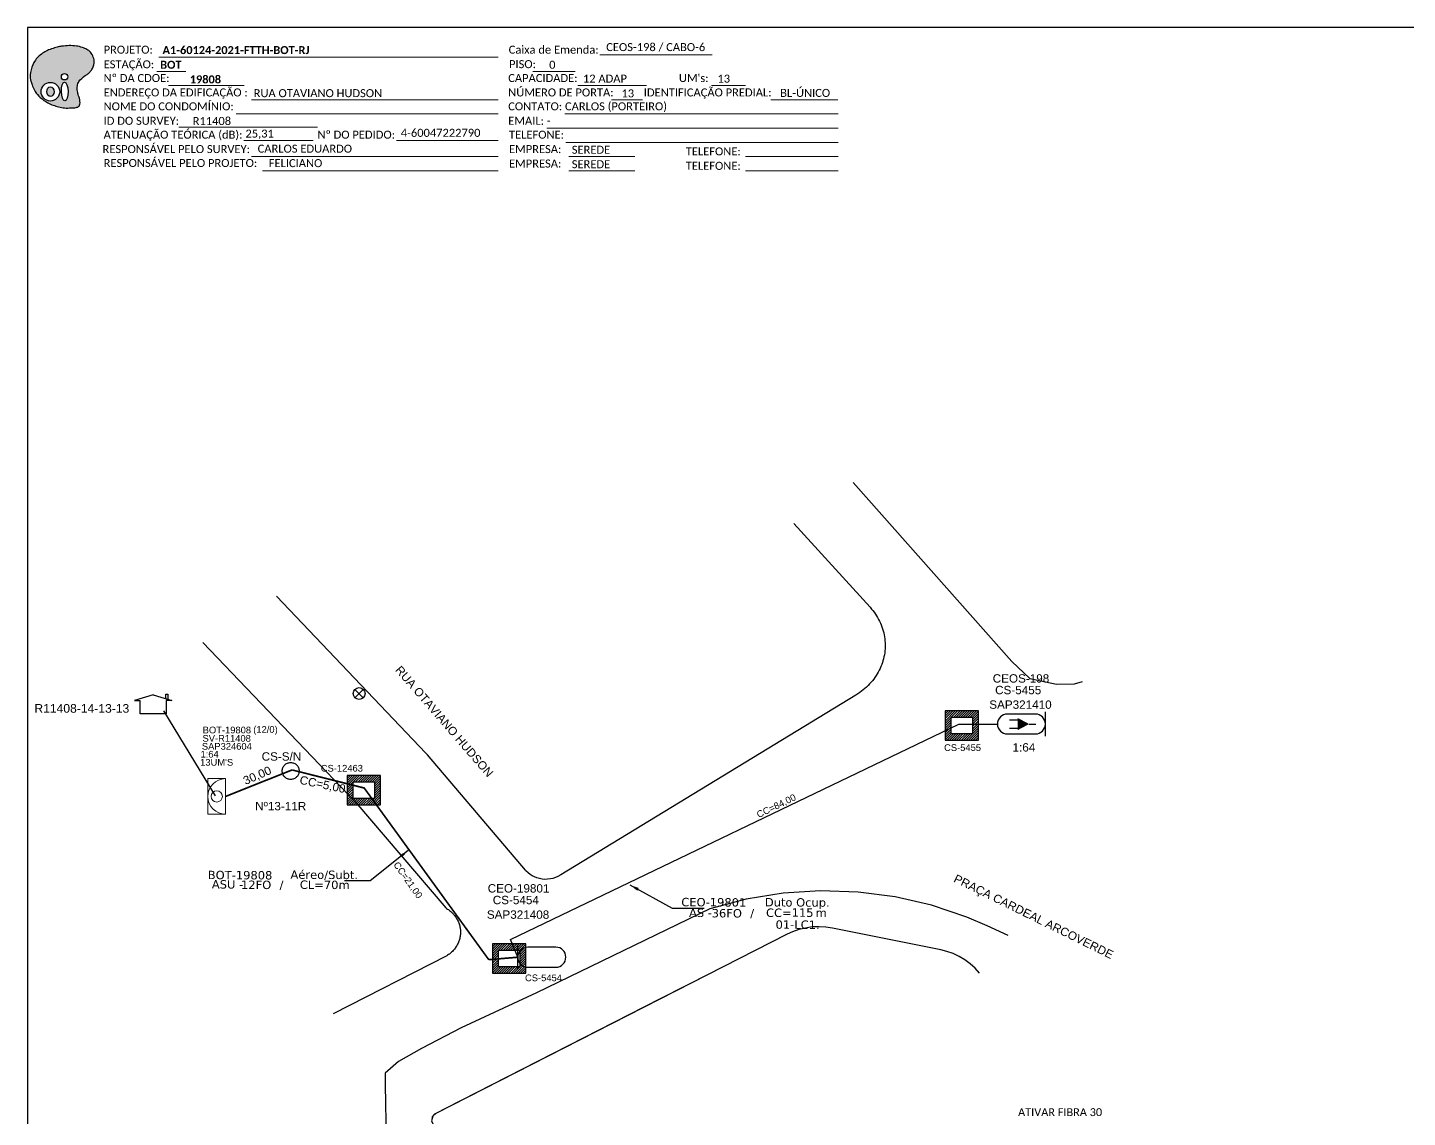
# Model space of a CAD drawing. Header units: metres. Extents: x 79.8 to 138.8, y 35.5 to 77.2.
# Drawn here: x 79.79 to 106.5, y 56.12 to 77.23 of the extents above; entities that cross this region are included whole.
import ezdxf
from ezdxf.enums import TextEntityAlignment as Align

# ---------------------------------------------------------------- set-up
doc = ezdxf.new("R2010")
doc.units = ezdxf.units.M
doc.linetypes.add('PHANTOM2', pattern=[1.25, 0.625, -0.125, 0.125, -0.125, 0.125, -0.125])
for name, color, linetype in [('10.0-Cartográfico', 252, 'Continuous'), ('10.1-Caixas Subterrâneas', 5, 'Continuous'), ('10.3-Nome das Ruas', 252, 'Continuous'), ('20.4-CEOS', 1, 'Continuous'), ('20.5-CEO', 1, 'Continuous'), ('CAP a instalar', 1, 'Continuous'), ('label_cabos', 7, 'Continuous'), ('Legenda', 1, 'Continuous'), ('locais', 7, 'Continuous'), ('surveys', 7, 'Continuous'), ('surveys legendas', 7, 'Continuous')]:
    doc.layers.add(name, color=color, linetype=linetype)
doc.layers.add("20.0-LEGENDA DOS CDO'S", color=1, linetype='Continuous', lineweight=0)
doc.layers.add('20.1-CDO_INTERIOR', color=1, linetype='Continuous', lineweight=0)
doc.layers.add('DROP DE CLIENTE', color=140, linetype='Continuous', plot=False)
doc.layers.add('EXTRA', color=50, linetype='Continuous', plot=False)
doc.styles.add('ARIAL', font='arial.ttf')
doc.styles.add('siredit', font='verdana.ttf')
doc.styles.get("Standard").update_dxf_attribs({"font": 'arial.ttf'})
doc.styles.add('WMF-Calibri0', font='calibri.ttf')
doc.styles.add('WMF-Calibri1', font='calibrib.ttf')
doc.dimstyles.get("Standard").update_dxf_attribs({"dimtxt": 0.18, "dimasz": 0.18, "dimexe": 0.18, "dimexo": 0.0625, "dimgap": 0.09, "dimtad": 0, "dimtih": 1, "dimtoh": 1, "dimdec": 4, "dimzin": 0, "dimdsep": 46, "dimtxsty": 'Standard', "dimcen": 0.09, "dimadec": 0, "dimazin": 0, "dimtfac": 1, "dimtdec": 4, "dimtofl": 0, "dimtmove": 0, "dimatfit": 3, "dimfxl": 0, "dimtolj": 1, "dimtzin": 0, "dimarcsym": 0})

# ---------------------------------------------------------------- blocks, each defined once
blk = doc.blocks.new('OI')
h = blk.add_hatch(color=40)
edge = h.paths.add_edge_path()
edge.add_spline(control_points=[(4.35, -0.67), (3.92, -0.99), (3.26, -1.5), (2.81, -2.59), (2.9, -3.5), (3.06, -4.27), (3.31, -4.85), (3.37, -5.39), (3.4, -5.88), (3.2, -6.4), (2.54, -6.61), (1.65, -6.63), (0.55, -6.67), (-0.56, -6.42), (-1.61, -6.14), (-2.77, -5.61), (-3.92, -4.77), (-4.89, -3.7), (-5.34, -2.65), (-5.6, -1.94), (-5.85, -0.96), (-5.71, 0.47), (-5.1, 2.02), (-4.14, 3.02), (-3.3, 3.61), (-2.37, 4.16), (-1.36, 4.44), (-0.56, 4.7), (0.79, 4.85), (2.24, 4.97), (3.79, 4.57), (4.67, 4.21), (5.44, 3.65), (5.76, 2.99), (6.03, 2.21), (6.01, 1.46), (5.72, 0.64), (5.31, 0.08), (4.88, -0.38), (4.51, -0.55), (4.35, -0.67)], knot_values=[0, 0, 0, 0, 1.60434, 2.417191, 3.427595, 4.282808, 4.776746, 5.304182, 5.888771, 6.258406, 6.858137, 7.79129, 8.986195, 10.124242, 11.187857, 12.242908, 13.953784, 15.414161, 16.515391, 17.349188, 17.675853, 19.552021, 21.515531, 22.568638, 23.63245, 24.621084, 25.782718, 26.745347, 27.142653, 29.870543, 31.004649, 31.921532, 32.709589, 33.801391, 34.042471, 35.192333, 35.971461, 36.628871, 37.254359, 37.836911, 37.836911, 37.836911, 37.836911], degree=3, periodic=0)
h.paths.add_polyline_path([(1.13, -0.87, -1), (-0.04, -0.87, -1)], flags=16)
edge = h.paths.add_edge_path(flags=16)
edge.add_ellipse((0.56, -3.59), major_axis=(-0.02, 1.71), ratio=0.361305, start_angle=0, end_angle=360)
h.paths.add_polyline_path([(-0.36, -3.62, -1), (-3.8, -3.62, -1)], flags=16)
edge = h.paths.add_edge_path(flags=0)
edge.add_ellipse((-2.08, -3.62), major_axis=(0, 0.885), ratio=0.758294, start_angle=0, end_angle=360)
at = {"color": 40}
for centre, radius in [((-2.08, -3.62), 1.72), ((0.54, -0.87), 0.587)]:
    blk.add_circle(centre, radius, dxfattribs=at)
blk.add_ellipse((0.56, -3.59), major_axis=(-0.02, 1.71), ratio=0.361305, dxfattribs=at)
blk.add_ellipse((-2.08, -3.62), major_axis=(0, 0.885), ratio=0.758294, start_param=-3.141592653589792, end_param=3.141592653589792, dxfattribs=at)
at = {"color": 40, "start_tangent": (-0.800898, -0.598801), "end_tangent": (-0.800898, -0.598801)}
blk.add_spline([(4.35, -0.67), (3.2, -1.78), (2.9, -2.54), (2.92, -3.55), (3.12, -4.38), (3.28, -4.85), (3.37, -5.37), (3.35, -5.95), (3.2, -6.29), (2.66, -6.55), (1.73, -6.63), (0.54, -6.62), (-0.58, -6.41), (-1.6, -6.11), (-2.56, -5.67), (-3.95, -4.67), (-4.89, -3.56), (-5.37, -2.56), (-5.64, -1.78), (-5.72, -1.46), (-5.63, 0.42), (-4.84, 2.22), (-4.13, 2.99), (-3.27, 3.62), (-2.4, 4.09), (-1.3, 4.47), (-0.37, 4.72), (0.02, 4.77), (2.75, 4.8), (3.85, 4.53), (4.69, 4.16), (5.31, 3.68), (5.85, 2.73), (5.93, 2.5), (5.94, 1.35), (5.67, 0.62), (5.29, 0.08), (4.84, -0.36), (4.35, -0.67)], degree=3, dxfattribs=at)
blk = doc.blocks.new('POSTE')
at = {"layer": 'locais', "color": 10}
for points in [[(1, -0.99), (-1, 0.99)], [(0.99, 1), (-0.99, -1)]]:
    blk.add_lwpolyline(points, dxfattribs=at)
blk.add_circle((0, 0), 1.41, dxfattribs=at)
blk = doc.blocks.new('*X5')
at = {"color": 0, "linetype": 'Continuous'}
for p, q in [((-1.25, 0.34099), (-0.49099, 1.1)), ((-1.25, 0.517767), (-0.667767, 1.1)), ((-1.25, 0.694544), (-0.844544, 1.1)), ((-1.25, 0.87132), (-1.02132, 1.1)), ((-1.25, 1.048097), (-1.198097, 1.1)), ((-0.789214, 0.625), (-0.314214, 1.1)), ((-0.612437, 0.625), (-0.137437, 1.1)), ((-0.43566, 0.625), (0.03934, 1.1)), ((-0.258883, 0.625), (0.216117, 1.1)), ((-0.082107, 0.625), (0.392893, 1.1)), ((0.09467, 0.625), (0.56967, 1.1)), ((0.271447, 0.625), (0.746447, 1.1)), ((0.448223, 0.625), (0.923223, 1.1)), ((0.625, 0.625), (1.1, 1.1)), ((0.801777, 0.625), (1.25, 1.073223)), ((-1.25, 0.164214), (-0.8035, 0.610714)), ((-1.25, -0.012563), (-0.8035, 0.433937)), ((-1.25, -0.18934), (-0.8035, 0.25716)), ((-1.25, -0.366117), (-0.8035, 0.080383)), ((0.8035, 0.449947), (1.25, 0.896447)), ((0.8035, 0.27317), (1.25, 0.71967)), ((0.8035, 0.096393), (1.25, 0.542893)), ((0.8035, -0.080383), (1.25, 0.366117)), ((0.8035, -0.25716), (1.25, 0.18934)), ((0.8035, -0.433937), (1.25, 0.012563)), ((-1.25, -0.542893), (-0.8035, -0.096393)), ((-1.25, -0.71967), (-0.8035, -0.27317)), ((-1.25, -0.896447), (-0.8035, -0.449947)), ((-1.25, -1.073223), (-0.801777, -0.625)), ((-1.1, -1.1), (-0.625, -0.625)), ((-0.923223, -1.1), (-0.448223, -0.625)), ((-0.746447, -1.1), (-0.271447, -0.625)), ((-0.56967, -1.1), (-0.09467, -0.625)), ((-0.392893, -1.1), (0.082107, -0.625)), ((-0.216117, -1.1), (0.258883, -0.625)), ((-0.03934, -1.1), (0.43566, -0.625)), ((0.137437, -1.1), (0.612437, -0.625)), ((0.314214, -1.1), (0.789214, -0.625)), ((0.49099, -1.1), (1.25, -0.34099)), ((0.667767, -1.1), (1.25, -0.517767)), ((0.8035, -0.610714), (1.25, -0.164214)), ((0.844544, -1.1), (1.25, -0.694544)), ((1.02132, -1.1), (1.25, -0.87132)), ((1.198097, -1.1), (1.25, -1.048097))]:
    blk.add_line(p, q, dxfattribs=at)
blk = doc.blocks.new('MANHOLE_MQ')
at = {"color": 0, "linetype": 'Continuous'}
for p, q in [((0.00000623, 0.00000569), (-0.00000627, 0.00000569)), ((-0.00000627, 0.00000569), (-0.00000627, -0.00000531)), ((0.00000623, -0.00000531), (0.00000623, 0.00000569)), ((-0.00000404, 0.00000331), (0.00000399, 0.00000331)), ((-0.00000404, -0.00000294), (-0.00000404, 0.00000331)), ((0.00000399, 0.00000331), (0.00000399, -0.00000294)), ((0.00000399, -0.00000294), (-0.00000404, -0.00000294)), ((0.00000399, -0.00000294), (0.00000399, -0.00000294)), ((-0.00000627, -0.00000531), (0.00000623, -0.00000531))]:
    blk.add_line(p, q, dxfattribs=at)
at = {"color": 0, "linetype": 'Continuous', "xscale": 5e-06, "yscale": 5e-06, "zscale": 1e-05}
blk.add_blockref('*X5', (-0.00000002, 0.00000019), dxfattribs=at)
blk = doc.blocks.new('MHMZ')
at = {"linetype": 'PHANTOM2'}
blk.add_circle((0, 0), 0.0000101, dxfattribs=at)
blk = doc.blocks.new('LEGENDA DOS CABOS')
at = {"layer": 'EXTRA', "color": 0, "style": 'siredit'}
for tag, p in [('ID', (4.6, 0.97)), ('XX', (9.03, 0.97))]:
    blk.add_attdef(tag, text='', height=0.48, rotation=359.69, dxfattribs=at).set_placement(p, align=Align.MIDDLE_CENTER)
at = {"layer": 'Legenda', "color": 0, "style": 'siredit'}
for tag, p in [('TIPO_CABO', (1.31, 0)), ('CABO', (4.69, -0.05)), ('/', (6.81, -0.05)), ('METROS', (10.03, -0.05))]:
    blk.add_attdef(tag, text='', height=0.8, rotation=359.69, dxfattribs=at).set_placement(p, align=Align.MIDDLE_CENTER)
blk = doc.blocks.new('Inst CB DT OCUP CFOA-SM-AS-80-TS-36')
at = {"layer": 'label_cabos', "color": 0, "style": 'siredit'}
for tag, flags, p in [('ID_ATIVIDADE', 3, (1.31, 2.67)), ('FATOR', 1, (11.56, 2.55))]:
    blk.add_attdef(tag, text='', height=1, rotation=359.69, dxfattribs=dict(at, flags=flags)).set_placement(p, align=Align.MIDDLE_CENTER)
for tag, p in [('DESTINO_CABO', (3.13, 1.26)), ('TIPO_CABO', (13.11, 1.24)), ('TIPO_CABO', (1.76, 0)), ('CABO', (4.69, -0.05)), ('/', (7.71, -0.05)), ('LANCE', (10.91, 0)), ('UND', (15.96, 0)), ('FID', (13.15, -1.41))]:
    blk.add_attdef(tag, text='', height=1, rotation=359.69, dxfattribs=at).set_placement(p, align=Align.MIDDLE_CENTER)
blk.add_attdef('QTDE', (12.43, -0.47), '', height=1, rotation=359.69, dxfattribs=at)
blk = doc.blocks.new('SURVEY_SURVEY')
for p, q in [((0, 0.00001268), (-0.00001257, 0.000009)), ((0, 0.00001268), (0.00001257, 0.000009)), ((0.00000843, 0.00001322), (0.00000976, 0.00001322)), ((0.00000843, 0.00001027), (0.00000843, 0.00001322)), ((0.00000976, 0.00001322), (0.00000975, 0.00000989)), ((-0.00001257, 0.000009), (-0.00000863, 0.000009)), ((-0.00000862, 0), (-0.00000862, 0.00000897)), ((0.00000862, 0), (-0.00000862, 0)), ((0.00000862, 0.00000901), (0.00000862, 0)), ((0.00001257, 0.000009), (0.00000862, 0.000009))]:
    blk.add_line(p, q)

msp = doc.modelspace()

# ---------------------------------------------------------------- linework, layer by layer
at = {"color": 7}
msp.add_lwpolyline([(79.787, 35.527), (138.826, 35.527), (138.826, 77.225), (79.787, 77.225)], close=True, dxfattribs=at)
at = {"lineweight": 0}
for points in [[(82.33, 76.655), (88.894, 76.655)], [(90.867, 76.698), (93.039, 76.698)], [(82.286, 76.372), (82.851, 76.372)], [(89.568, 76.376), (90.387, 76.376)], [(90.436, 76.107), (91.765, 76.107)], [(84.12, 75.827), (88.894, 75.827)], [(83.825, 75.558), (88.894, 75.558)], [(90.187, 75.558), (95.477, 75.558)], [(82.716, 75.294), (85.398, 75.294)], [(89.838, 75.279), (95.477, 75.279)], [(90.208, 74.999), (95.477, 74.999)]]:
    msp.add_lwpolyline(points, dxfattribs=at)
at = {"color": 7, "lineweight": 0}
for points in [[(82.515, 76.107), (83.982, 76.107)], [(93.023, 76.107), (93.685, 76.107)], [(91.091, 75.827), (91.691, 75.827)], [(94.175, 75.827), (95.474, 75.827)], [(83.972, 75.037), (85.312, 75.037)], [(86.929, 75.037), (88.896, 75.037)], [(84.12, 74.73), (88.894, 74.73)], [(90.261, 74.73), (91.539, 74.73)], [(93.682, 74.73), (95.477, 74.73)], [(84.335, 74.45), (88.894, 74.45)], [(90.261, 74.45), (91.539, 74.45)], [(93.682, 74.45), (95.477, 74.45)]]:
    msp.add_lwpolyline(points, dxfattribs=at)
at = {"layer": '10.0-Cartográfico'}
for points in [[(95.771, 68.416), (98.838, 64.95), (99.187, 64.619), (99.705, 64.513), (100.049, 64.517), (100.206, 64.561)], [(94.62, 67.619), (96.094, 66), (96.123, 65.966), (96.149, 65.935), (96.174, 65.902), (96.197, 65.869), (96.22, 65.835), (96.241, 65.8), (96.26, 65.765), (96.278, 65.73), (96.295, 65.693), (96.311, 65.657), (96.325, 65.62), (96.337, 65.582), (96.349, 65.545), (96.359, 65.507), (96.367, 65.468), (96.374, 65.43), (96.379, 65.391), (96.384, 65.352), (96.386, 65.313), (96.387, 65.274), (96.387, 65.235), (96.385, 65.196), (96.382, 65.158), (96.378, 65.119), (96.372, 65.08), (96.364, 65.042), (96.355, 65.004), (96.345, 64.966), (96.333, 64.928), (96.32, 64.891), (96.305, 64.854), (96.289, 64.817), (96.272, 64.781), (96.253, 64.746), (96.233, 64.711), (96.212, 64.677), (96.189, 64.643), (96.165, 64.61), (96.14, 64.578), (96.113, 64.546), (96.086, 64.515), (96.057, 64.485), (96.027, 64.456), (95.996, 64.428), (95.963, 64.401), (95.93, 64.375), (95.896, 64.35), (95.86, 64.326), (95.822, 64.301), (90.107, 60.816), (90.054, 60.786), (90.007, 60.766), (89.957, 60.75), (89.907, 60.739), (89.852, 60.733), (89.8, 60.731), (89.75, 60.735), (89.698, 60.745), (89.647, 60.759), (89.598, 60.779), (89.554, 60.8), (89.514, 60.827), (89.475, 60.858), (89.434, 60.898), (89.426, 60.907), (87.526, 63.14), (87.493, 63.176), (84.605, 66.214)], [(83.181, 65.321), (86.143, 62.219), (87.881, 60.177), (87.898, 60.167), (87.915, 60.156), (87.932, 60.145), (87.948, 60.133), (87.963, 60.121), (87.979, 60.108), (87.993, 60.095), (88.008, 60.081), (88.021, 60.067), (88.035, 60.053), (88.047, 60.038), (88.059, 60.022), (88.071, 60.006), (88.082, 59.99), (88.092, 59.974), (88.102, 59.957), (88.111, 59.94), (88.119, 59.923), (88.127, 59.905), (88.134, 59.887), (88.14, 59.869), (88.146, 59.851), (88.151, 59.832), (88.155, 59.814), (88.159, 59.795), (88.162, 59.776), (88.164, 59.757), (88.166, 59.738), (88.166, 59.719), (88.166, 59.7), (88.166, 59.681), (88.164, 59.662), (88.162, 59.643), (88.16, 59.625), (88.156, 59.606), (88.152, 59.587), (88.147, 59.569), (88.141, 59.55), (88.135, 59.532), (88.128, 59.514), (88.121, 59.497), (88.112, 59.479), (88.104, 59.462), (88.094, 59.445), (88.084, 59.429), (88.073, 59.413), (88.062, 59.397), (88.05, 59.381), (88.037, 59.366), (88.024, 59.352), (88.01, 59.337), (87.996, 59.324), (87.982, 59.31), (87.966, 59.297), (87.951, 59.285), (87.935, 59.273), (87.918, 59.262), (87.901, 59.251), (85.702, 58.13)], [(98.768, 59.645), (98.36, 59.833), (97.969, 59.999), (97.287, 60.23), (96.58, 60.393), (95.862, 60.486), (95.135, 60.51), (94.41, 60.463), (93.694, 60.345), (92.995, 60.16)], [(92.995, 60.16), (89.641, 58.532), (88.183, 57.857), (87.411, 57.457), (86.969, 57.205), (86.706, 56.976), (86.709, 56.708), (86.713, 56.441), (86.719, 55.988), (87.726, 54.474)], [(98.213, 58.915), (98.129, 59.009), (98.035, 59.096), (97.931, 59.172), (97.82, 59.238), (97.702, 59.294), (97.578, 59.337), (97.463, 59.366), (95.37, 59.788), (95.24, 59.807), (95.108, 59.814), (94.976, 59.809), (94.846, 59.789), (94.718, 59.759), (94.594, 59.715), (94.492, 59.67), (87.688, 56.199), (87.674, 56.19), (87.662, 56.181), (87.649, 56.171), (87.638, 56.159), (87.629, 56.146), (87.621, 56.133), (87.615, 56.118)], [(93.014, 58.916), (92.033, 58.416), (88.774, 56.753), (87.892, 56.303), (87.688, 56.199), (87.629, 56.146), (87.606, 56.058), (87.644, 55.973), (87.76, 55.799), (88.413, 54.821)]]:
    msp.add_lwpolyline(points, dxfattribs=at)
at = {"layer": '20.1-CDO_INTERIOR', "color": 1, "lineweight": 18}
msp.add_lwpolyline([(83.276, 61.993), (83.276, 62.681), (83.62, 62.682), (83.621, 61.993)], close=True, dxfattribs=at)
msp.add_circle((83.448, 62.337), 0.11, dxfattribs=at)
msp.add_arc((83.62, 62.337), 0.344, 90.0531, 270.0531, dxfattribs=at)
at = {"layer": '20.4-CEOS', "color": 5}
for p, q in [((99.295, 63.932), (98.754, 63.932)), ((98.754, 63.546), (99.295, 63.546))]:
    msp.add_line(p, q, dxfattribs=at)
msp.add_lwpolyline([(99.174, 63.739, 0, 0.238, 0), (98.951, 63.739, 0.238, 0.238, 0)], format="xyseb", dxfattribs=at)
for points in [[(99.489, 63.506), (99.489, 63.972)], [(98.961, 63.816), (98.796, 63.816)], [(98.961, 63.655), (98.796, 63.655)], [(99.174, 63.739), (99.304, 63.739)]]:
    msp.add_lwpolyline(points, dxfattribs=at)
for centre, start, end in [((98.754, 63.739), 90, 270), ((99.295, 63.739), 270, 90)]:
    msp.add_arc(centre, 0.193, start, end, dxfattribs=at)
at = {"layer": '20.5-CEO', "color": 5}
for p, q in [((90.012, 59.418), (89.468, 59.417)), ((89.468, 59.029), (90.012, 59.03))]:
    msp.add_line(p, q, dxfattribs=at)
msp.add_lwpolyline([(89.274, 58.989), (89.274, 59.457)], dxfattribs=at)
for centre, start, end in [((89.468, 59.223), 90.0388, 270.0388), ((90.012, 59.224), 270.0388, 90.0388)]:
    msp.add_arc(centre, 0.194, start, end, dxfattribs=at)
at = {"layer": 'CAP a instalar', "color": 5, "ltscale": 3}
msp.add_line((89.138, 59.564), (97.812, 63.737), dxfattribs=at)
at = {"layer": 'CAP a instalar', "color": 5, "ltscale": 5}
for p, q in [((97.812, 63.737), (98.561, 63.739)), ((89.274, 59.223), (89.138, 59.564))]:
    msp.add_line(p, q, dxfattribs=at)
at = {"layer": 'CAP a instalar', "color": 1, "ltscale": 5, "const_width": 0.0324}
for points in [[(84.907, 62.85), (83.62, 62.337)], [(88.714, 59.176), (86.303, 62.5), (84.907, 62.85)], [(89.274, 59.223), (88.714, 59.176)]]:
    msp.add_lwpolyline(points, dxfattribs=at)
at = {"layer": 'DROP DE CLIENTE'}
msp.add_lwpolyline([(82.417, 63.994), (83.419, 62.351)], dxfattribs=at)

# ---------------------------------------------------------------- block references
at = {"color": 7, "xscale": 0.1048830271341667, "yscale": 0.1048830271341668, "zscale": 0.1048830271341668, "rotation": 0.153289602394906}
msp.add_blockref('OI', (80.446, 76.364), dxfattribs=at)
at = {"xscale": 0.08100000000000002, "yscale": 0.08100000000000002, "zscale": 0.08100000000000002}
msp.add_blockref('POSTE', (86.205, 64.329), dxfattribs=at)
at = {"layer": '10.1-Caixas Subterrâneas', "color": 30, "xscale": 51805.58379840762, "yscale": 51805.58379840763, "zscale": 51805.58379840763, "rotation": 180.0000000000625}
for p in [(97.871, 63.719), (86.295, 62.47), (89.108, 59.21)]:
    msp.add_blockref('MANHOLE_MQ', p, dxfattribs=at)
at = {"layer": '10.1-Caixas Subterrâneas', "xscale": 16200, "yscale": 16200, "zscale": 16200}
msp.add_blockref('MHMZ', (84.88, 62.83), dxfattribs=at)
at = {"layer": 'label_cabos', "color": 0, "lineweight": 0}
ref = msp.add_blockref('LEGENDA DOS CABOS', (83.213, 60.549), dxfattribs=dict(at, xscale=0.162, yscale=0.162, zscale=0.162))
ref.add_attrib('ID', 'BOT-19808', dxfattribs={"color": 0, "height": 0.162, "rotation": 359.69, "style": 'siredit'}).set_placement((83.9, 60.813), align=Align.MIDDLE_CENTER)
ref.add_attrib('CABO', '12FO', dxfattribs={"color": 0, "height": 0.162, "rotation": 359.69, "style": 'siredit'}).set_placement((84.211, 60.626), align=Align.MIDDLE_CENTER)
ref.add_attrib('METROS', 'CL=70m', dxfattribs={"color": 0, "height": 0.162, "rotation": 359.69, "style": 'siredit'}).set_placement((85.539, 60.626), align=Align.MIDDLE_CENTER)
ref.add_attrib('XX', 'Aéreo/Subt.', dxfattribs={"color": 0, "height": 0.162, "rotation": 359.69, "style": 'siredit'}).set_placement((85.53, 60.82), align=Align.MIDDLE_CENTER)
ref.add_attrib('/', '/', dxfattribs={"color": 0, "height": 0.162, "rotation": 359.69, "style": 'siredit'}).set_placement((84.702, 60.626), align=Align.MIDDLE_CENTER)
ref.add_attrib('TIPO_CABO', 'ASU -', dxfattribs={"color": 0, "height": 0.162, "rotation": 359.69, "style": 'siredit'}).set_placement((83.657, 60.634), align=Align.MIDDLE_CENTER)
ref = msp.add_blockref('Inst CB DT OCUP CFOA-SM-AS-80-TS-36', (92.563, 60.083), dxfattribs=dict(at, xscale=0.162, yscale=0.162, zscale=0.162))
ref.add_attrib('DESTINO_CABO', 'CEO-19801', dxfattribs={"color": 0, "height": 0.162, "rotation": 359.69, "style": 'siredit'}).set_placement((93.07, 60.288), align=Align.MIDDLE_CENTER)
ref.add_attrib('CABO', '36FO', dxfattribs={"color": 0, "height": 0.162, "rotation": 359.69, "style": 'siredit'}).set_placement((93.322, 60.075), align=Align.MIDDLE_CENTER)
ref.add_attrib('TIPO_CABO', 'Duto Ocup.', dxfattribs={"color": 0, "height": 0.162, "rotation": 359.69, "style": 'siredit'}).set_placement((94.686, 60.285), align=Align.MIDDLE_CENTER)
ref.add_attrib('/', '/', dxfattribs={"color": 0, "height": 0.162, "rotation": 359.69, "style": 'siredit'}).set_placement((93.812, 60.075), align=Align.MIDDLE_CENTER)
ref.add_attrib('TIPO_CABO', 'AS - ', dxfattribs={"color": 0, "height": 0.162, "rotation": 359.69, "style": 'siredit'}).set_placement((92.848, 60.083), align=Align.MIDDLE_CENTER)
ref.add_attrib('FID', '01-LC1.', dxfattribs={"color": 0, "height": 0.162, "rotation": 359.69, "style": 'siredit'}).set_placement((94.693, 59.854), align=Align.MIDDLE_CENTER)
ref.add_attrib('LANCE', 'CC=', dxfattribs={"color": 0, "height": 0.162, "rotation": 359.69, "style": 'siredit'}).set_placement((94.33, 60.084), align=Align.MIDDLE_CENTER)
ref.add_attrib('QTDE', '115', (94.576, 60.007), dxfattribs={"color": 0, "height": 0.162, "rotation": 359.69, "style": 'siredit'})
ref.add_attrib('UND', 'm', dxfattribs={"color": 0, "height": 0.162, "rotation": 359.69, "style": 'siredit'}).set_placement((95.149, 60.084), align=Align.MIDDLE_CENTER)
at = {"layer": 'surveys', "color": 255, "xscale": 28980.32835841236, "yscale": 28980.32835841236, "zscale": 28980.32835841236}
msp.add_blockref('SURVEY_SURVEY', (82.218, 63.934), dxfattribs=at)

# ---------------------------------------------------------------- texts
for s, height, style, p in [('CEOS-198 / CABO-6', 0.15489, 'WMF-Calibri0', (90.988, 76.77)), ('A1-60124-2021-FTTH-BOT-RJ', 0.15489, 'WMF-Calibri1', (82.399, 76.712)), ('BOT', 0.1549, 'WMF-Calibri1', (82.354, 76.428)), ('0', 0.155, 'WMF-Calibri0', (89.883, 76.428)), ('12 ADAP', 0.1549, 'WMF-Calibri0', (90.537, 76.16)), ('RUA OTAVIANO HUDSON', 0.15489, 'WMF-Calibri0', (84.164, 75.878))]:
    msp.add_text(s, height=height, dxfattribs=dict(style=style)).set_placement(p)
at = {"lineweight": 0, "style": 'WMF-Calibri0'}
for s, height, p in [('PROJETO:', 0.1549, (81.259, 76.72)), ('Caixa de Emenda:', 0.15489, (89.1, 76.72)), ('ESTAÇÃO:', 0.1549, (81.259, 76.437)), ('PISO:', 0.1549, (89.106, 76.44)), ('CAPACIDADE:', 0.15489, (89.091, 76.171)), ('ENDEREÇO DA EDIFICAÇÃO :', 0.15489, (81.259, 75.892)), ('NOME DO CONDOMÍNIO: ', 0.15489, (81.259, 75.623)), ('CONTATO: CARLOS (PORTEIRO)', 0.15489, (89.091, 75.623)), ('ID DO SURVEY:', 0.15489, (81.259, 75.343)), ('R11408', 0.1549, (82.983, 75.339)), ('EMAIL: -', 0.1549, (89.091, 75.343)), ('ATENUAÇÃO TEÓRICA (dB):', 0.15489, (81.259, 75.074)), ('25,31', 0.1549, (84.004, 75.095)), ('TELEFONE:', 0.1549, (89.106, 75.074))]:
    msp.add_text(s, height=height, dxfattribs=at).set_placement(p)
at = {"color": 7, "lineweight": 0, "style": 'WMF-Calibri0'}
for s, height, p in [('Nº DA CDOE:', 0.15489, (81.259, 76.171)), ("UM's:", 0.1549, (92.395, 76.171)), ('NÚMERO DE PORTA:', 0.15489, (89.091, 75.892)), ('IDENTIFICAÇÃO PREDIAL:', 0.15489, (91.715, 75.892)), ('Nº DO PEDIDO:', 0.15489, (85.399, 75.074)), ('RESPONSÁVEL PELO SURVEY:', 0.15489, (81.238, 74.795)), ('CARLOS EDUARDO', 0.15489, (84.241, 74.803)), ('EMPRESA:', 0.1549, (89.106, 74.795)), ('TELEFONE:', 0.1549, (92.528, 74.751)), ('RESPONSÁVEL PELO PROJETO:', 0.15489, (81.259, 74.526)), ('FELICIANO', 0.1549, (84.456, 74.523)), ('EMPRESA:', 0.1549, (89.106, 74.515)), ('TELEFONE:', 0.1549, (92.528, 74.471))]:
    msp.add_text(s, height=height, dxfattribs=at).set_placement(p)
at = {"color": 7, "style": 'WMF-Calibri1'}
msp.add_text('19808', height=0.1549, dxfattribs=at).set_placement((83.229, 76.145), align=Align.CENTER)
at = {"color": 7, "style": 'WMF-Calibri0'}
for s, height, p in [('13', 0.1549, (93.14, 76.159)), ('13', 0.1549, (91.283, 75.874)), ('BL-ÚNICO', 0.1549, (94.355, 75.883)), ('4-60047222790 ', 0.15489, (87.011, 75.11)), ('SEREDE', 0.1549, (90.321, 74.782)), ('SEREDE', 0.1549, (90.321, 74.502))]:
    msp.add_text(s, height=height, dxfattribs=at).set_placement(p)
at = {"color": 2, "style": 'WMF-Calibri0'}
msp.add_text('ATIVAR FIBRA 30', height=0.1524, dxfattribs=at).set_placement((98.96, 56.147))
at = {"color": 5, "style": 'ARIAL'}
for tag, p in [('CEOS-198', (99.016, 64.541)), ('CS-5455', (98.962, 64.316)), ('SAP321410', (99.006, 64.034)), ('1:64', (99.073, 63.206)), ('CEO-19801', (89.291, 60.476)), ('CS-5454', (89.238, 60.25)), ('SAP321408', (89.281, 59.968))]:
    msp.add_attdef(tag, text='(XX/YY)', height=0.162, rotation=359.9671, dxfattribs=at).set_placement(p, align=Align.CENTER)
at = {"style": 'ARIAL'}
for tag, height, rotation, p in [('30,00', 0.162, 23.398, (84.264, 62.67)), ('CC=5,00', 0.162, 348.2901, (85.482, 62.492)), ('Nº13-11R', 0.162, 359.9671, (84.687, 62.068)), ('CC=84,00', 0.1296, 26.0104, (94.307, 62.096)), ('CC=21,00', 0.1296, 305.4321, (87.099, 60.68))]:
    msp.add_attdef(tag, text='(XX/YY)', height=height, rotation=rotation, dxfattribs=at).set_placement(p, align=Align.CENTER)
at = {"layer": '10.1-Caixas Subterrâneas', "color": 30, "style": 'ARIAL'}
for s, p in [('CS-5455', (97.528, 63.218)), ('CS-12463', (85.463, 62.818)), ('CS-5454', (89.416, 58.759))]:
    msp.add_text(s, height=0.1296, dxfattribs=at).set_placement(p)
at = {"layer": '10.1-Caixas Subterrâneas'}
msp.add_text('CS-S/N', height=0.162, dxfattribs=at).set_placement((84.318, 63.03))
at = {"layer": '10.3-Nome das Ruas', "color": 7}
for s, rotation, p in [('RUA OTAVIANO HUDSON', 310.8422, (86.893, 64.779)), ('PRAÇA CARDEAL ARCOVERDE', 333.7686, (97.699, 60.691))]:
    msp.add_text(s, height=0.162, rotation=rotation, dxfattribs=at).set_placement(p)
at = {"layer": "20.0-LEGENDA DOS CDO'S", "color": 1, "style": 'ARIAL'}
for tag, p in [('BOT-19808', (83.645, 63.558)), ('(12/0)', (84.392, 63.569))]:
    msp.add_attdef(tag, text='(XX/YY)', height=0.1296, rotation=359.9724, dxfattribs=at).set_placement(p, align=Align.CENTER)
for tag, p, s, height in [('SAP324604', (83.161, 63.242), 'SAP', 0.1296), ('SV-R11408', (83.173, 63.397), 'SV-XXXXXX', 0.1296), ("13UM'S", (83.127, 62.933), '1', 0.13), ('1:64', (83.134, 63.09), '1:64', 0.1296)]:
    msp.add_attdef(tag, p, s, height=height, rotation=359.9724, dxfattribs=at)
at = {"layer": 'surveys legendas', "color": 7}
msp.add_text('R11408-14-13-13', height=0.16774, dxfattribs=at).set_placement((79.919, 63.958))

# ---------------------------------------------------------------- leaders
at = {"color": 7}
for points in [[(87.156, 61.292), (86.416, 60.701), (85.922, 60.701)], [(91.445, 60.624), (92.265, 60.176), (92.882, 60.176)]]:
    msp.add_leader(points, dimstyle='Standard', dxfattribs=at)

doc.saveas('drawing.dxf')
